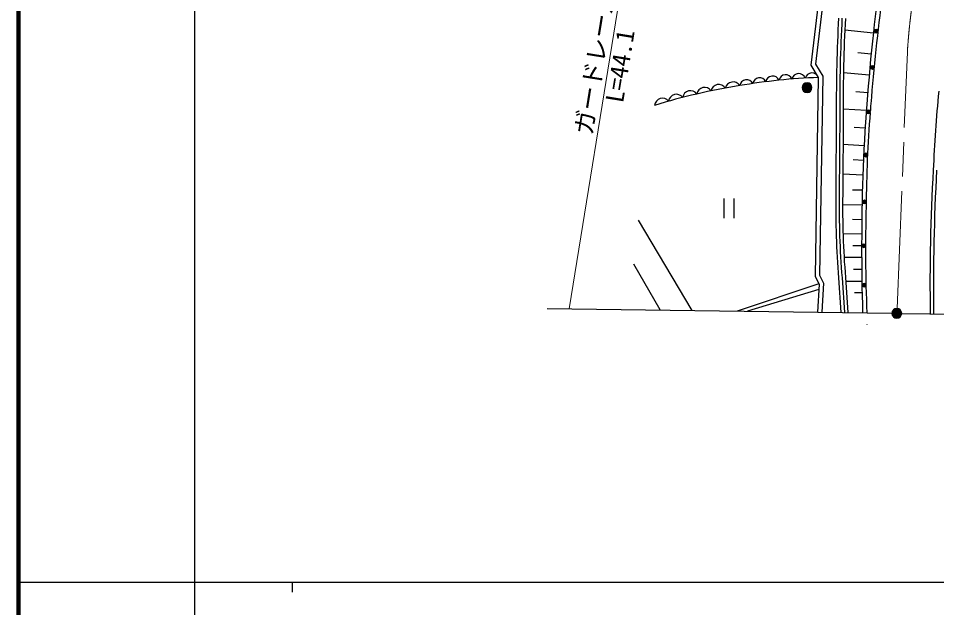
# Model space of a CAD drawing. Units: millimetres, scale not verified. Extents: x 40000 to 680000, y 20000 to 380000.
# Drawn here: x 40000 to 133870, y 202409 to 262621 of the extents above; entities that cross this region are included whole.
import ezdxf
from ezdxf.enums import TextEntityAlignment as Align

# ---------------------------------------------------------------- set-up
doc = ezdxf.new("R2010")
doc.units = ezdxf.units.MM
doc.header["$LTSCALE"] = 1000
doc.header["$PDMODE"] = 32
doc.header["$PDSIZE"] = 500
doc.linetypes.add('CHAIN', pattern=[18.5, 12, -1.5, 3.5, -1.5])
for name, color, linetype, lineweight in [('M-BGD', 7, 'Continuous', 25), ('M-BMK', 2, 'CHAIN', 13), ('M-BMK-SRVR', 3, 'Continuous', 25), ('M-STR-HTXT', 7, 'Continuous', 13), ('M-TTL', 2, 'Continuous', 140), ('M-TTL-BAND', 7, 'Continuous', 25)]:
    doc.layers.add(name, color=color, linetype=linetype, lineweight=lineweight)
doc.layers.add('M-OTRS', color=6, linetype='Continuous')
doc.styles.add('ＭＳ ゴシック', font='')
doc.styles.get('ＭＳ ゴシック').set_extended_font_data('MS Gothic')

msp = doc.modelspace()

# ---------------------------------------------------------------- hatches: boundary and pattern name
at = {"layer": 'M-BGD'}
for points in [[(127864, 261312, 1), (127514, 261312, 0.41421), (127689, 261137, 0.41421)], [(127473, 257607, 1), (127123, 257607, 1)], [(121129, 255541, 1), (120129, 255541, 1)], [(127080, 253068, 0.41421), (126905, 253243, 0.41421), (126730, 253068, 1)], [(126803, 248658, 0.41421), (126628, 248833, 0.41421), (126453, 248658, 1)], [(126662, 243866, 1), (126312, 243866, 1)], [(126606, 239388, 1), (126256, 239388, 1)], [(126645, 235361, 1), (126295, 235361, 1)]]:
    msp.add_hatch(color=256, dxfattribs=at).paths.add_polyline_path(points)
at = {"layer": 'M-BMK-SRVR'}
msp.add_hatch(color=256, dxfattribs=at).paths.add_polyline_path([(130300, 232479, 1), (129300, 232479, 1)])

# ---------------------------------------------------------------- linework, layer by layer
at = {"layer": 'M-BGD'}
for p, q in [((127400, 261098), (124484, 261424)), ((127178, 258963), (125821, 259085)), ((126977, 256826), (124341, 257064)), ((120629, 255541), (120630, 255541)), ((126824, 255019), (125600, 255129)), ((123614, 253037), (123567, 244607)), ((123964, 253037), (123917, 244603)), ((124314, 253037), (124267, 244599)), ((126687, 253210), (124312, 253344)), ((126565, 251410), (125441, 251473)), ((126459, 249608), (124296, 249729)), ((126383, 248104), (125334, 248163)), ((126316, 246600), (124279, 246714)), ((126274, 245066), (125273, 245079)), ((112125, 244221), (112125, 242221)), ((113125, 244221), (113125, 242221)), ((126241, 243532), (124257, 243558)), ((108867, 232776), (103404, 241992)), ((126220, 242049), (125274, 242061)), ((126207, 240566), (124296, 240591)), ((126203, 239372), (125297, 239384)), ((105612, 232822), (102926, 237498)), ((126206, 238179), (124410, 238202)), ((126214, 236961), (125358, 236948)), ((123854, 236096), (124084, 232560)), ((124203, 236122), (124435, 232555)), ((124552, 236148), (124786, 232550)), ((126229, 235744), (124580, 235718)), ((121843, 235483), (113477, 232711)), ((121822, 234930), (114538, 232696)), ((126249, 234580), (125457, 234567))]:
    msp.add_line(p, q, dxfattribs=at)
for points in [[(124075, 279170), (124339, 278520), (122945, 274111), (121025, 257843), (121773, 256581), (121439, 236259), (121852, 235465), (121692, 232594)], [(124483, 279360), (124817, 278540), (123387, 274016), (121489, 257942), (122225, 256701), (121891, 236366), (122308, 235564), (122143, 232588)]]:
    msp.add_lwpolyline(points, dxfattribs=at)
for points in [[(127864, 261312, 1), (127514, 261312, 0.41421), (127689, 261137, 0.41421)], [(127473, 257607, 1), (127123, 257607, 1)], [(121129, 255541, 1), (120129, 255541, 1)], [(127080, 253068, 0.41421), (126905, 253243, 0.41421), (126730, 253068, 1)], [(126803, 248658, 0.41421), (126628, 248833, 0.41421), (126453, 248658, 1)], [(126662, 243866, 1), (126312, 243866, 1)], [(126606, 239388, 1), (126256, 239388, 1)], [(126645, 235361, 1), (126295, 235361, 1)]]:
    msp.add_lwpolyline(points, format="xyb", close=True, dxfattribs=at)
for centre, radius, start, end in [((202930, 253463), 75914, 164.21555, 174.15707), ((357813, 235198), 231426, 172.6044, 175.36921), ((285077, 253973), 161465, 176.92019, 180.33219), ((285077, 253973), 161115, 176.91828, 180.3329), ((285077, 253973), 160765, 176.91635, 180.33361), ((338344, 238046), 212200, 173.73815, 177.71719), ((123808, 197604), 59008, 91.97322, 99.82063), ((114440, 255658), 702, 25.56426, 172.76909), ((115767, 255857), 702, 24.25636, 171.46119), ((117099, 256025), 702, 22.94846, 170.15329), ((118434, 256163), 702, 21.64056, 168.84539), ((119772, 256271), 702, 20.33266, 167.53749), ((121113, 256347), 702, 19.02476, 166.22959), ((123703, 192874), 63656, 99.00114, 107.04436), ((110150, 254762), 802, 34.13308, 170.57188), ((111601, 255062), 802, 32.79255, 169.23134), ((113059, 255328), 802, 31.45201, 167.8908), ((105843, 253659), 802, 38.1547, 174.59349), ((107270, 254060), 802, 36.81416, 173.25295), ((108706, 254428), 802, 35.47362, 171.91241), ((286496, 240386), 153124, 174.45805, 177.47725), ((262321, 242495), 135658, 175.18482, 175.51902), ((262321, 242495), 135658, 175.55195, 179.61392), ((346929, 235241), 213739, 176.81225, 180.75323), ((346929, 235241), 213389, 176.81171, 180.75323), ((366989, 239247), 240785, 178.27422, 181.59879), ((208516, 243206), 84960, 179.05524, 184.8008), ((208516, 243206), 84610, 179.05394, 184.80303), ((208516, 243206), 84260, 179.05264, 184.80527), ((288577, 238946), 161972, 178.42117, 182.27291), ((126608, 231343), 175, 0.55553, 4.81966)]:
    msp.add_arc(centre, radius, start, end, dxfattribs=at)
at = {"layer": 'M-BMK'}
msp.add_line((129820, 232979), (130876, 259152), dxfattribs=at)
msp.add_arc((197347, 254933), 66605, 167.5665, 176.36903, dxfattribs=at)
at = {"layer": 'M-BMK-SRVR'}
for p, q in [((94041, 232987), (129300, 232486)), ((130300, 232472), (168387, 231932))]:
    msp.add_line(p, q, dxfattribs=at)
msp.add_lwpolyline([(130300, 232479, 1), (129300, 232479, 1)], format="xyb", close=True, dxfattribs=at)
at = {"layer": 'M-OTRS'}
msp.add_point((129800, 232479), dxfattribs=at)
at = {"layer": 'M-STR-HTXT'}
msp.add_line((96292, 232932), (104590, 284071), dxfattribs=at)
at = {"layer": 'M-TTL'}
msp.add_line((40000, 380000), (40000, 20000), dxfattribs=at)
at = {"layer": 'M-TTL-BAND'}
for p, q in [((58000, 370000), (58000, 20000)), ((40000, 205000), (579000, 205000)), ((68000, 205000), (68000, 204000))]:
    msp.add_line(p, q, dxfattribs=at)

# ---------------------------------------------------------------- texts
at = {"layer": 'M-STR-HTXT', "style": 'ＭＳ ゴシック'}
for s, p in [('ガードレール', (100388, 257928)), ('L=44.1', (102955, 257511))]:
    msp.add_text(s, height=1833, rotation=80.784, dxfattribs=at).set_placement(p, align=Align.BOTTOM_CENTER)

doc.saveas('drawing.dxf')
